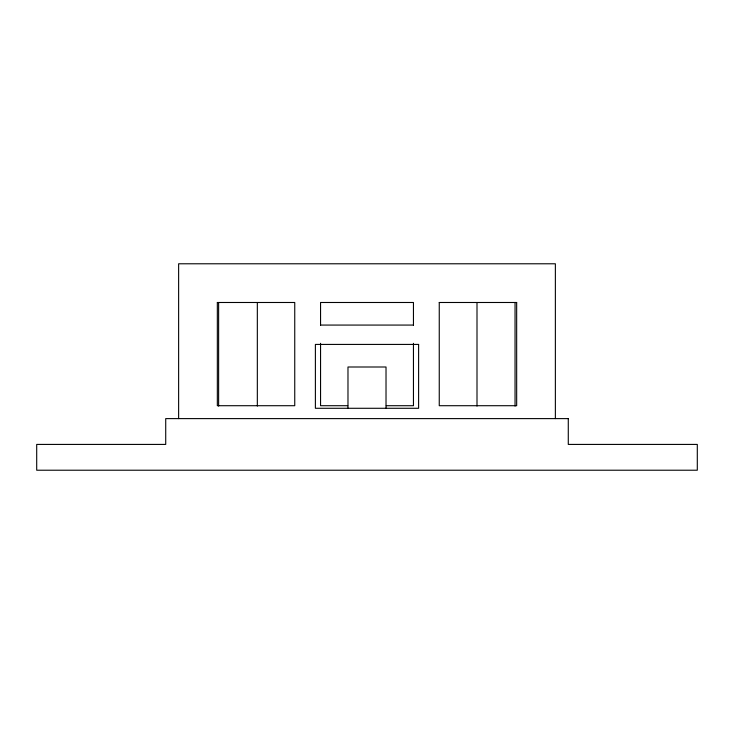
<?xml version="1.0" encoding="UTF-8"?>
<svg xmlns="http://www.w3.org/2000/svg" width="734" height="734" viewBox="0 0 734 734"><rect width="100%" height="100%" fill="white"/><g stroke="black" fill="none" stroke-linecap="round" stroke-linejoin="round"><path stroke-width="1.1" d="M217.337 302.491L294.747 302.491L294.747 405.709L217.337 405.709L217.337 302.491M439.253 302.491L516.663 302.491M320.556 325.07L413.444 325.07M347.742 405.709L320.556 405.709L320.556 343.319M386.258 405.709L413.453 405.709L413.453 343.319M555.372 418.609L555.372 263.781L178.628 263.781L178.628 418.609M516.663 302.491L516.672 405.709L439.253 405.709L439.253 302.491M515.048 302.491L515.048 406.086M476.999 302.491L476.999 406.086M413.453 325.171L413.453 302.491L320.556 302.491L320.556 325.171M386.02 408.287L386.02 367L347.98 367L347.98 408.287M257.331 302.491L257.331 406.086M218.622 302.491L218.622 406.086M418.609 344.42L315.391 344.42L315.391 408.287L418.609 408.287L418.609 344.42M568.281 418.609L165.719 418.609L165.719 444.419L36.7 444.419L36.7 470.219L697.3 470.219L697.3 444.419L568.281 444.419L568.281 418.609"/></g></svg>
